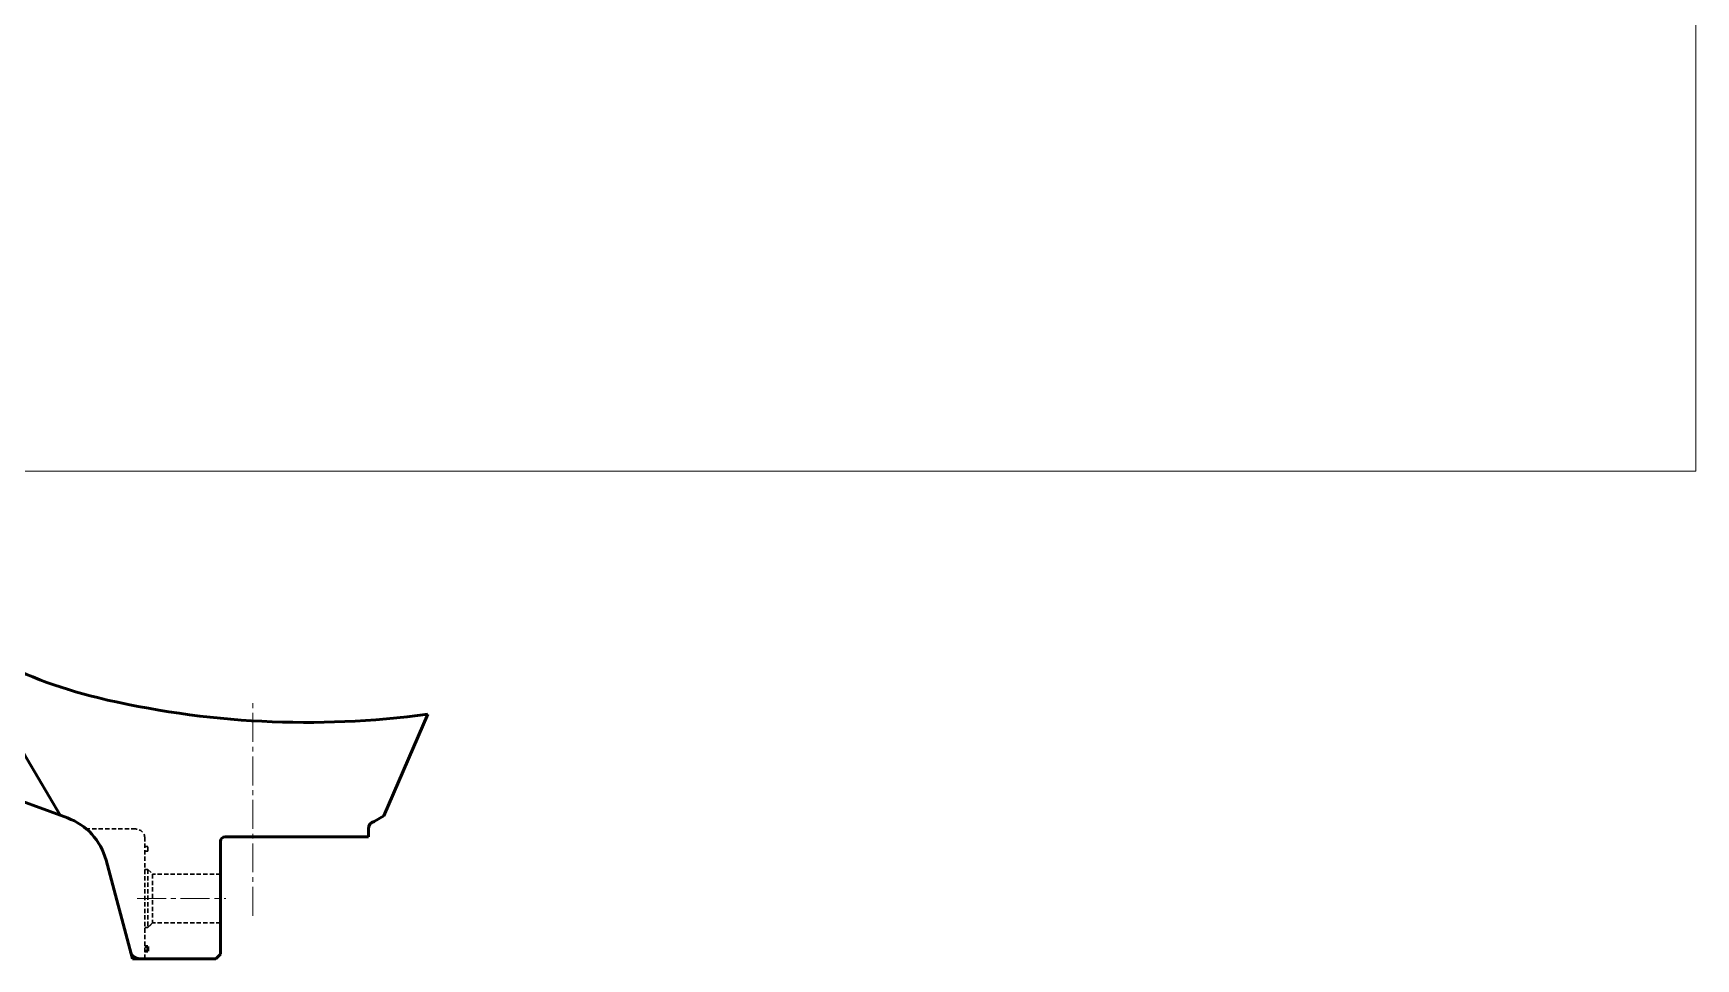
# Model space of a CAD drawing. Header units: millimetres. Extents: x 135002 to 160744, y 22203 to 27033.
# Drawn here: x 156179 to 157255, y 22619 to 23218 of the extents above; entities that cross this region are included whole.
import ezdxf

# ---------------------------------------------------------------- set-up
doc = ezdxf.new("R2010")
doc.units = ezdxf.units.MM
doc.header["$LTSCALE"] = 25
doc.linetypes.add('CENTER2', pattern=[1.125, 0.75, -0.125, 0.125, -0.125])
doc.linetypes.add('HIDDEN', pattern=[0.375, 0.25, -0.125])
for name, color, linetype, lineweight in [('04 DIMENSION', 7, 'CONTINUOUS', 18), ('cen line', 1, 'CENTER2', 13), ('main', 7, 'CONTINUOUS', 30)]:
    doc.layers.add(name, color=color, linetype=linetype, lineweight=lineweight)

msp = doc.modelspace()

# ---------------------------------------------------------------- linework, layer by layer
at = {"layer": '04 DIMENSION', "color": 2, "lineweight": 50}
for p, q in [((156130.011, 22824.375), (156196.404, 22711.719)), ((156434.348, 22777.15), (156405.916, 22711.395)), ((156201.186, 22709.978), (156121.701, 22738.908)), ((156399.679, 22707.698), (156405.916, 22711.395)), ((156300.261, 22694.856), (156300.261, 22621.856)), ((156303.261, 22697.856), (156395.926, 22697.856)), ((156395.926, 22702.856), (156395.926, 22697.856)), ((156226.143, 22682.743), (156243.261, 22618.856)), ((156297.261, 22618.856), (156243.261, 22618.856)), ((156253.261, 22626.785), (156251.261, 22626.785)), ((156253.261, 22623.785), (156251.261, 22623.785)), ((156253.261, 22626.785), (156253.261, 22623.785)), ((156300.261, 22621.856), (156297.261, 22618.856))]:
    msp.add_line(p, q, dxfattribs=at)
at = {"layer": '04 DIMENSION'}
msp.add_lwpolyline([(151451.461, 25639.205), (157255.029, 25639.205), (157255.029, 22934.334), (151451.461, 22934.334)], close=True, dxfattribs=at)
at = {"layer": '04 DIMENSION', "color": 2, "lineweight": 50}
for centre, radius, start, end in [((156290.736, 23079.543), 300, 241.536402, 256.484891), ((156355.939, 23350.817), 579, 256.484891, 277.782996), ((156187.506, 22672.39), 40, 15, 70), ((156400.926, 22702.856), 5, 104.439442, 180), ((156303.261, 22694.856), 3, 90, 180), ((156247.865, 22624.856), 6, 195, 270)]:
    msp.add_arc(centre, radius, start, end, dxfattribs=at)
at = {"layer": 'cen line', "color": 2}
for p, q in [((156321.261, 22646.671), (156321.261, 22785.899)), ((156246.262, 22657.856), (156303.581, 22657.856))]:
    msp.add_line(p, q, dxfattribs=at)
at = {"layer": 'main', "color": 2, "linetype": 'HIDDEN', "ltscale": 0.45}
for p, q in [((156245.261, 22702.856), (156213.425, 22702.856)), ((156245.261, 22702.856), (156213.425, 22702.856)), ((156251.261, 22618.856), (156251.261, 22696.856)), ((156253.261, 22691.428), (156251.261, 22691.428)), ((156253.261, 22688.428), (156251.261, 22688.428)), ((156253.261, 22688.428), (156253.261, 22691.428)), ((156253.259, 22676.606), (156251.261, 22676.606)), ((156253.259, 22676.606), (156253.259, 22639.106)), ((156253.259, 22676.606), (156256.259, 22673.606)), ((156300.261, 22673.606), (156256.259, 22673.606)), ((156256.259, 22673.606), (156256.259, 22642.106)), ((156253.259, 22639.106), (156251.261, 22639.106)), ((156256.259, 22642.106), (156253.259, 22639.106)), ((156253.259, 22639.106), (156256.259, 22642.106)), ((156300.261, 22642.106), (156256.259, 22642.106))]:
    msp.add_line(p, q, dxfattribs=at)
msp.add_arc((156245.261, 22696.856), 6, 0, 90, dxfattribs=at)
msp.add_arc((156245.261, 22696.856), 6, 0, 90, dxfattribs=at)

doc.saveas('drawing.dxf')
